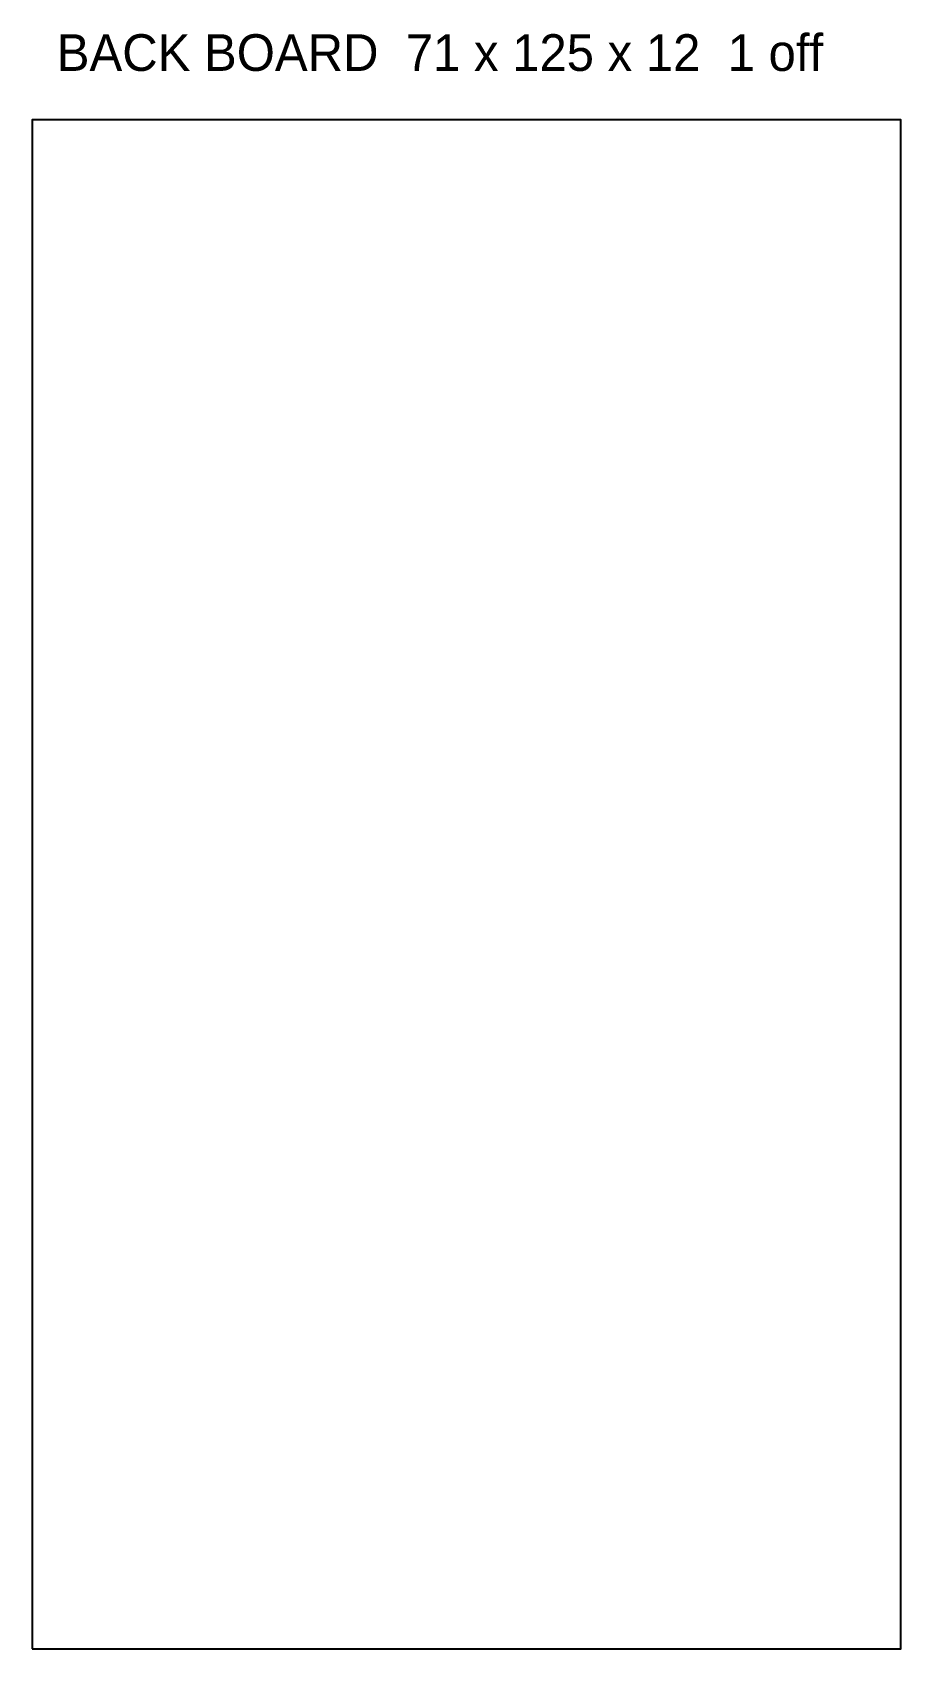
# Model space of a CAD drawing. Header units: millimetres. Extents: x 0 to 71, y 0 to 132.
import ezdxf

# ---------------------------------------------------------------- set-up
doc = ezdxf.new("R2010")
doc.units = ezdxf.units.MM
doc.linetypes.add('DASHED', pattern=[1.524, 1.27, -0.254])
doc.layers.add('CUT', color=7, linetype='Continuous')
doc.layers.add('REFERENCE', color=1, linetype='DASHED')

msp = doc.modelspace()

# ---------------------------------------------------------------- linework, layer by layer
at = {"layer": 'CUT'}
msp.add_lwpolyline([(0, 0), (71, 0), (71, 125), (0, 125)], close=True, dxfattribs=at)

# ---------------------------------------------------------------- texts
at = {"layer": 'REFERENCE'}
msp.add_text('BACK BOARD  71 x 125 x 12  1 off', height=3, dxfattribs=at).set_placement((2, 129))

doc.saveas('drawing.dxf')
